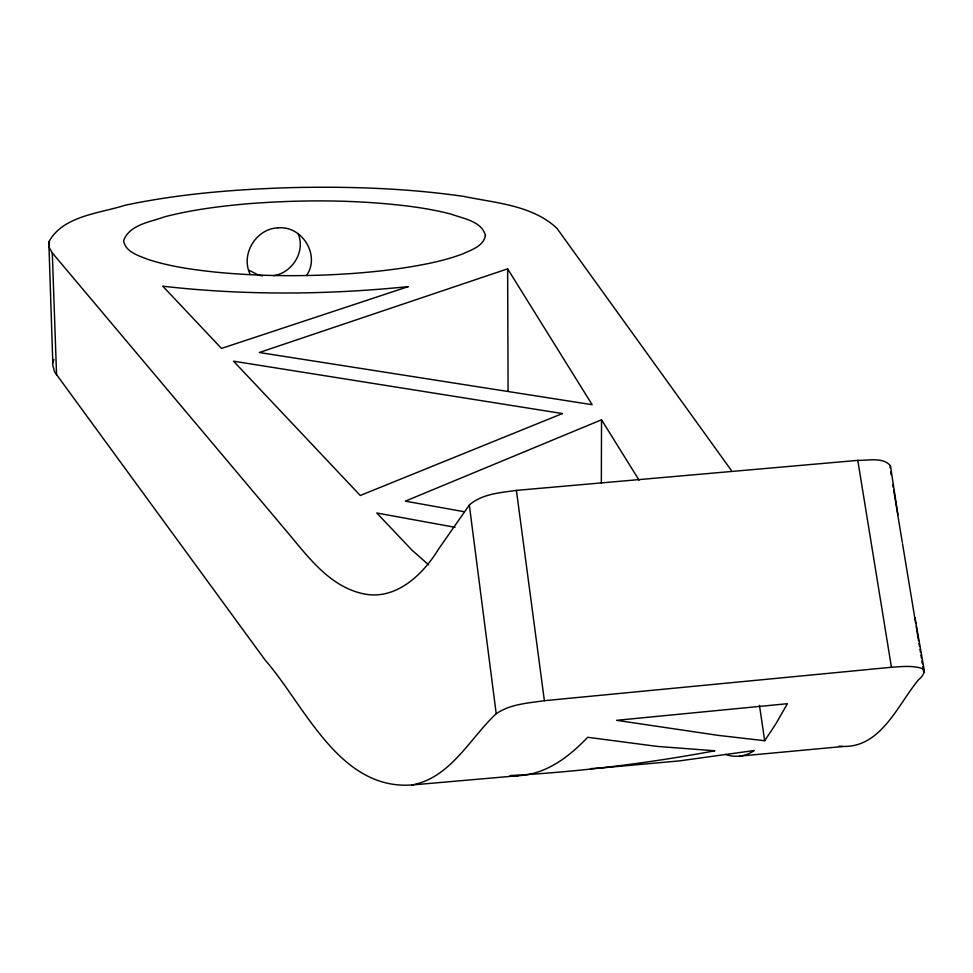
<?xml version="1.0" encoding="UTF-8"?>
<svg xmlns="http://www.w3.org/2000/svg" width="973" height="973" viewBox="0 0 973 973"><rect width="100%" height="100%" fill="white"/><g stroke="black" fill="none" stroke-linecap="round" stroke-linejoin="round"><path stroke-width="1.46" d="M601.35 483.18L601.521 419.789L405.327 501.144L463.805 511.652M731.355 470.421L556.909 228.278C532.28 205.157 495.427 202.98 463.829 196.424C406.836 188.178 349.076 186.317 291.559 187.619C235.734 189.285 179.75 193.688 125.031 205.267C99.672 213.403 62.588 215.799 48.832 241.985L52.895 365.714L54.634 371.978L265.142 660.083C304.78 705.328 338.872 790.1 411.774 784.992L518.743 775.663C546.449 774.24 569.29 756.568 587.692 737.291L657.176 746.4L714.875 750.791C650.937 762.723 586.281 770.896 521.358 774.934M48.832 241.985L49.161 247.446L52.299 252.907L289.407 534.615C309.402 558.611 330.504 586.5 362.759 593.652C395.391 601.034 422.732 574.958 438.446 549.271L469.327 505.011C481.951 493.846 500.402 492.703 516.408 490.38L857.785 460.375C868.123 460.667 883.119 456.787 890.453 465.787L897.945 514.705M53.053 362.588L53.88 359.475M890.064 467.733L890.453 465.787M776.162 723.267L787.412 703.698L616.578 720.324L718.159 735.369L764.681 740.721L775.651 724.18M306.556 275.456C320.543 255.473 302.226 225.59 278.266 227.864M838.945 746.169C880.079 750.511 897.07 705.583 918.585 679.677C921.103 678.035 927.901 669.947 921.553 668.269C911.81 665.398 901.412 666.59 891.438 667.271L544.381 700.694C528.108 703.102 510.083 704.099 496.218 713.732C469.971 738.13 450.645 777.974 411.774 784.992M507.638 268.84L259.329 352.506L592.143 404.695L507.638 268.84L508.088 390.976M273.754 275.663C292.387 272.781 305.692 251.411 298.139 233.666M725.639 754.44C735.077 757.931 746.036 756.398 754.184 750.524L679.385 760.898L599.684 768.086M277.877 227.877C256.154 228.594 240.611 254.172 249.939 273.778M739.76 756.118L842.594 746.534M598.383 768.159L590.526 768.646M520.105 775.007L510.107 775.59M518.743 775.663L511.336 775.785M262.54 275.882L259.596 275.286M455.048 527.305L376.77 512.99L412.078 550.244L428.631 564.827M258.161 274.885L248.966 270.214M601.521 419.789L639.091 480.176M914.912 617.356L924.35 670.835M890.684 472.051L891.146 474.848M892.764 484.639L893.226 487.437M893.688 490.246L902.299 542.326M902.53 543.737L915.715 623.474M916.189 626.344L918.561 640.696M919.035 643.579L919.509 646.449M919.984 649.332L920.458 652.214M920.932 655.097L921.419 657.979M921.893 660.862L922.368 663.744M922.842 666.639L923.803 672.404M857.785 460.375L891.438 667.271M759.475 705.364L764.681 740.721M516.408 490.38L544.381 700.694M469.327 505.011L496.218 713.732M52.299 252.907L56.568 375.116M485.418 235.515C483.654 246.145 471.224 249.964 462.722 253.904C444.576 260.715 425.456 264.413 406.386 267.502C378.947 271.722 351.241 274.009 323.51 275.055C287.181 276.368 250.754 275.639 214.583 272.026C192.168 269.582 169.618 266.468 148.103 259.45C138.823 255.68 125.505 252.189 123.583 240.745C129.336 224.532 150.462 222.075 164.632 216.809C191.9 209.754 219.922 206.215 247.933 203.746C301.63 199.587 355.838 199.611 409.341 206.276C423.523 208.161 437.68 210.557 451.508 214.267C463.355 218.67 481.842 221.212 485.418 235.515M562.418 413.561L360.253 495.488L233.544 361.19L562.418 413.561M408.319 286.609L221.491 348.419L162.783 286.196C244.259 295.524 326.782 294.904 408.319 286.609"/></g></svg>
